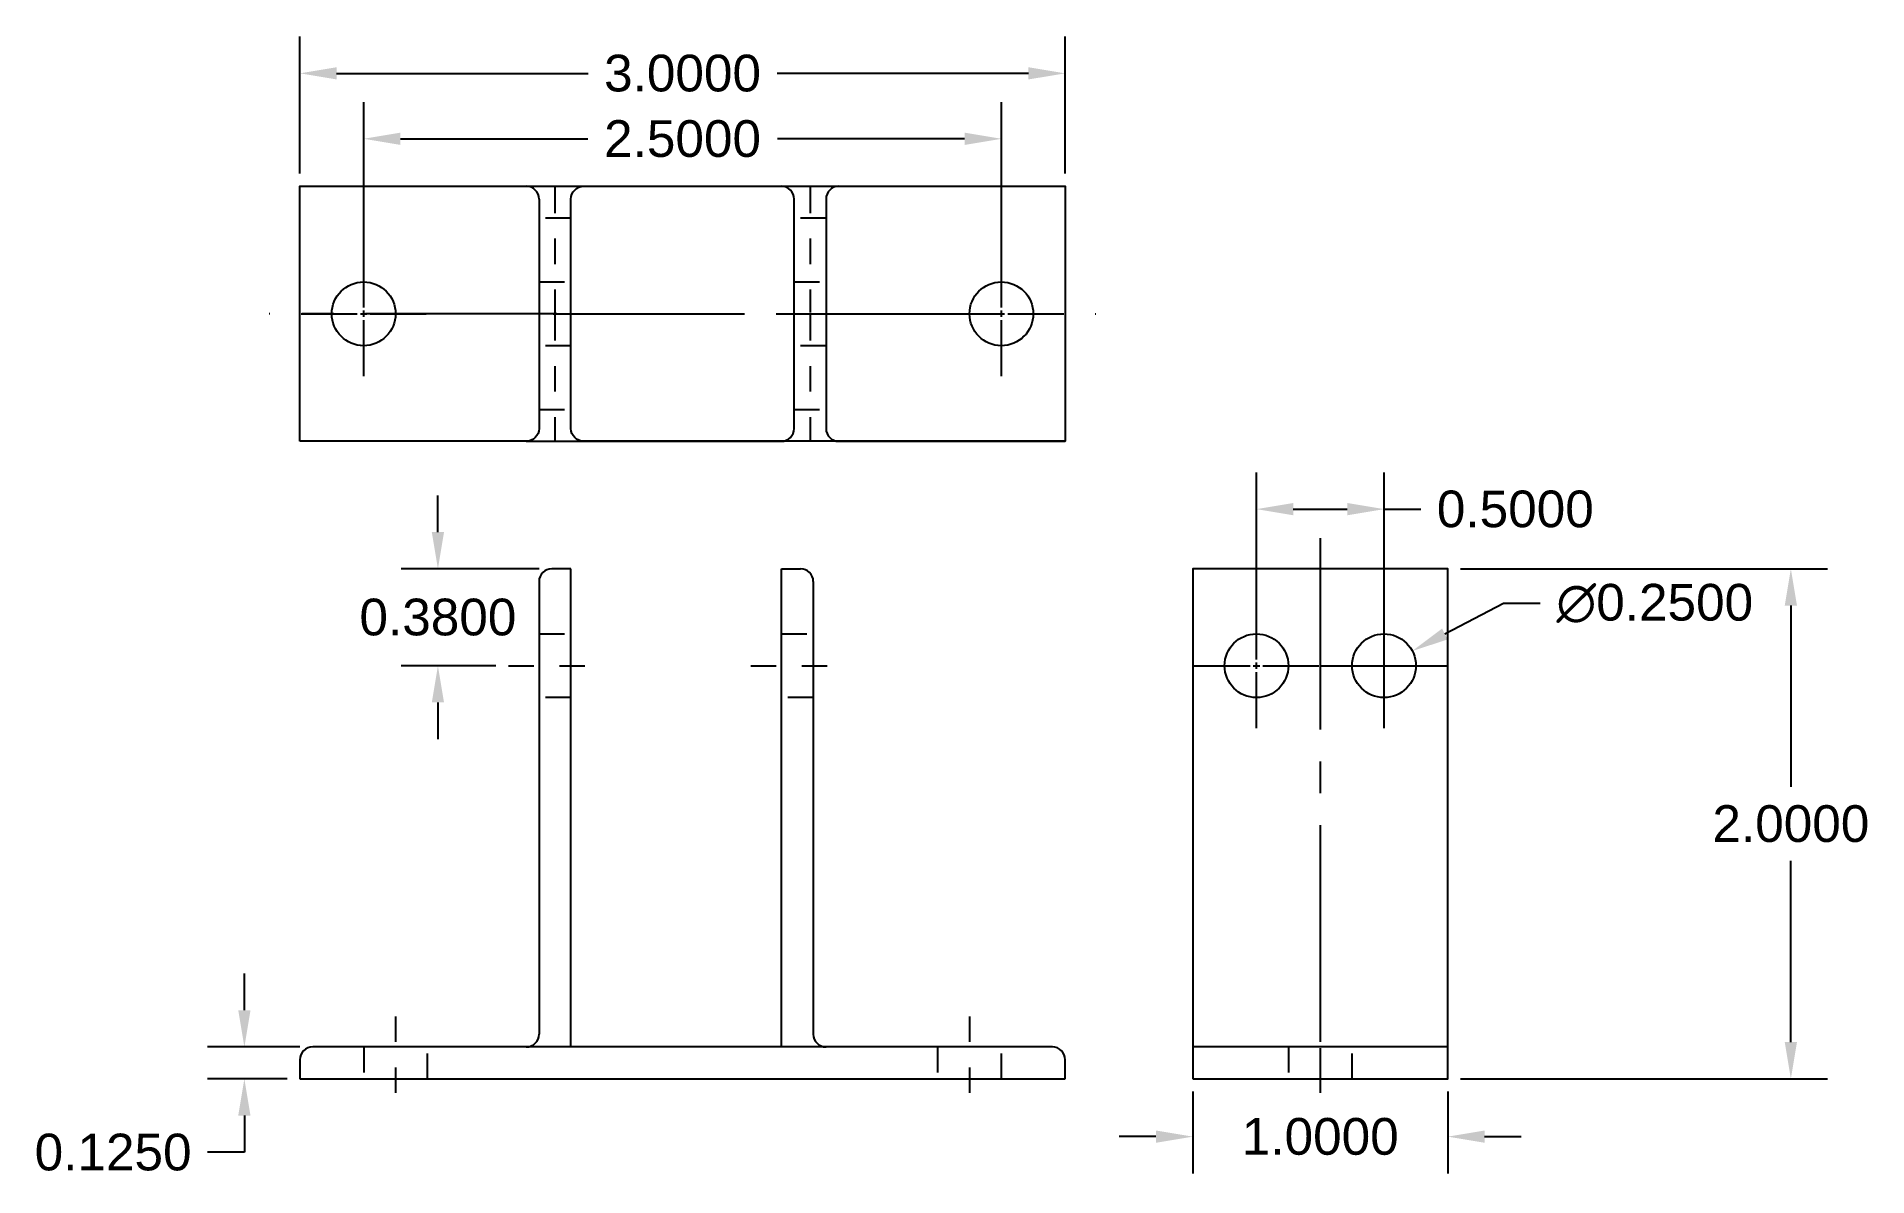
# Model space of a CAD drawing. Header units: inches. Extents: x -1.03 to 6.14, y -0.38 to 4.09.
import ezdxf

# ---------------------------------------------------------------- set-up
doc = ezdxf.new("R2010")
doc.units = ezdxf.units.IN
doc.header["$MEASUREMENT"] = 0
doc.linetypes.add('CENTER2', pattern=[1.125, 0.75, -0.125, 0.125, -0.125])
doc.linetypes.add('HIDDEN', pattern=[0.375, 0.25, -0.125])
doc.layers.add('hidden', color=7, linetype='HIDDEN')
doc.styles.get("Standard").update_dxf_attribs({"font": 'arial.ttf'})
doc.dimstyles.get("Standard").update_dxf_attribs({"dimscale": 0.8, "dimtxt": 0.18, "dimasz": 0.18, "dimexe": 0.18, "dimexo": 0.0625, "dimgap": 0.09, "dimtad": 0, "dimtih": 1, "dimtoh": 1, "dimdec": 4, "dimzin": 0, "dimdsep": 46, "dimtxsty": 'Standard', "dimcen": 0.09, "dimclrt": 4, "dimadec": 0, "dimazin": 0, "dimtfac": 1, "dimtdec": 4, "dimtofl": 0, "dimtmove": 0, "dimatfit": 3, "dimfxl": 1, "dimtolj": 1, "dimtzin": 0, "dimarcsym": 0})

# ---------------------------------------------------------------- blocks, each defined once
blk = doc.blocks.new('*U1')
at = {"layer": 'hidden', "color": 0, "linetype": 'CENTER2', "ltscale": 0.1, "transparency": 16777216}
blk.add_line((0, 0.1825), (0, -0.1825), dxfattribs=at)
blk = doc.blocks.new('*U2')
at = {"layer": 'hidden', "color": 0, "linetype": 'CENTER2', "ltscale": 0.1, "transparency": 16777216}
blk.add_line((0, 0.1825), (0, -0.1825), dxfattribs=at)
blk = doc.blocks.new('*U3')
at = {"layer": 'hidden', "color": 0, "linetype": 'CENTER2', "ltscale": 0.1, "transparency": 16777216}
blk.add_line((-0.1825, 0), (0.1825, 0), dxfattribs=at)
blk = doc.blocks.new('*U4')
at = {"layer": 'hidden', "color": 0, "linetype": 'CENTER2', "ltscale": 0.1, "transparency": 16777216}
blk.add_line((-0.1825, 0), (0.1825, 0), dxfattribs=at)
blk = doc.blocks.new('*U5')
at = {"layer": 'hidden', "color": 0, "linetype": 'CENTER2', "ltscale": 0.1, "transparency": 16777216}
blk.add_line((0, 0.1825), (0, -0.1825), dxfattribs=at)
blk = doc.blocks.new('*U6')
at = {"color": 0, "linetype": 'CENTER2', "ltscale": 0.1, "transparency": 16777216}
blk.add_line((0, 0.245), (0, -0.245), dxfattribs=at)
blk = doc.blocks.new('*U7')
at = {"color": 0, "linetype": 'CENTER2', "ltscale": 0.1, "transparency": 16777216}
blk.add_line((0, 0.245), (0, -0.245), dxfattribs=at)
blk = doc.blocks.new('*U8')
at = {"color": 0, "linetype": 'CENTER2', "ltscale": 0.1, "transparency": 16777216}
blk.add_line((0, 0.245), (0, -0.245), dxfattribs=at)
blk = doc.blocks.new('*U9')
at = {"color": 0, "linetype": 'CENTER2', "ltscale": 0.1, "transparency": 16777216}
blk.add_line((0, 0.245), (0, -0.245), dxfattribs=at)
blk = doc.blocks.new('*U10')
at = {"color": 0, "linetype": 'CENTER2', "transparency": 16777216}
blk.add_line((0, 1.12), (0, -1.12), dxfattribs=at)
blk = doc.blocks.new('*U11')
at = {"color": 0, "linetype": 'CENTER2', "transparency": 16777216}
blk.add_line((-0.5075, 0), (0.5075, 0), dxfattribs=at)
blk = doc.blocks.new('*U12')
at = {"color": 0, "linetype": 'CENTER2', "transparency": 16777216}
blk.add_line((-0.56375, 0), (0.56375, 0), dxfattribs=at)
blk = doc.blocks.new('*U13')
at = {"color": 0, "linetype": 'CENTER2', "transparency": 16777216}
blk.add_line((0.56375, 0), (-0.56375, 0), dxfattribs=at)
blk = doc.blocks.new('*U14')
at = {"color": 0, "linetype": 'CENTER2', "transparency": 16777216}
for p, q in [((0, 0.025), (0, 0.245)), ((-0.245, 0), (-0.025, 0)), ((0.025, 0), (0.245, 0)), ((0, -0.245), (0, -0.025))]:
    blk.add_line(p, q, dxfattribs=at)
at = {"color": 0, "linetype": 'Continuous', "transparency": 16777216}
for p, q in [((-0.0125, 0), (0.0125, 0)), ((0, -0.0125), (0, 0.0125))]:
    blk.add_line(p, q, dxfattribs=at)
blk = doc.blocks.new('*U15')
at = {"color": 0, "linetype": 'CENTER2', "transparency": 16777216}
for p, q in [((0, 0.025), (0, 0.245)), ((-0.245, 0), (-0.025, 0)), ((0.025, 0), (0.245, 0)), ((0, -0.245), (0, -0.025))]:
    blk.add_line(p, q, dxfattribs=at)
at = {"color": 0, "linetype": 'Continuous', "transparency": 16777216}
for p, q in [((-0.0125, 0), (0.0125, 0)), ((0, -0.0125), (0, 0.0125))]:
    blk.add_line(p, q, dxfattribs=at)
blk = doc.blocks.new('*U16')
at = {"color": 0, "linetype": 'CENTER2', "transparency": 16777216}
for p, q in [((0, 0.025), (0, 0.245)), ((-0.245, 0), (-0.025, 0)), ((0.025, 0), (0.245, 0)), ((0, -0.245), (0, -0.025))]:
    blk.add_line(p, q, dxfattribs=at)
at = {"color": 0, "linetype": 'Continuous', "transparency": 16777216}
for p, q in [((-0.0125, 0), (0.0125, 0)), ((0, -0.0125), (0, 0.0125))]:
    blk.add_line(p, q, dxfattribs=at)
blk = doc.blocks.new('*U17')
at = {"color": 0, "linetype": 'CENTER2', "transparency": 16777216}
for p, q in [((0, 0.025), (0, 0.245)), ((-0.245, 0), (-0.025, 0)), ((0.025, 0), (0.245, 0)), ((0, -0.245), (0, -0.025))]:
    blk.add_line(p, q, dxfattribs=at)
at = {"color": 0, "linetype": 'Continuous', "transparency": 16777216}
for p, q in [((-0.0125, 0), (0.0125, 0)), ((0, -0.0125), (0, 0.0125))]:
    blk.add_line(p, q, dxfattribs=at)
blk = doc.blocks.new('*D18')
at = {"color": 0, "lineweight": -2, "transparency": 16777216}
for p, q in [((0.25, 3.05), (0.25, 3.8302)), ((2.75, 3.05), (2.75, 3.8302)), ((0.394, 3.6862), (1.1281, 3.6862)), ((2.606, 3.6862), (1.8719, 3.6862))]:
    blk.add_line(p, q, dxfattribs=at)
at = {"color": 0, "transparency": 16777216}
for points in [[(0.394, 3.7102), (0.394, 3.6622), (0.25, 3.6862)], [(2.606, 3.7102), (2.606, 3.6622), (2.75, 3.6862)]]:
    blk.add_solid(points, dxfattribs=at)
at = {"layer": 'Defpoints', "color": 0, "transparency": 16777216}
for p in [(2.75, 3.6862), (0.25, 3), (2.75, 3)]:
    blk.add_point(p, dxfattribs=at)
at = {"color": 4, "transparency": 16777216, "insert": (1.5, 3.6862), "char_height": 0.144, "attachment_point": 5}
blk.add_mtext('\\A1;2.5000', dxfattribs=at)
blk = doc.blocks.new('*D19')
at = {"color": 0, "lineweight": -2, "transparency": 16777216}
for p, q in [((0, 3.55), (0, 4.0869)), ((3, 3.55), (3, 4.0869)), ((0.144, 3.9429), (1.1294, 3.9429)), ((2.856, 3.9429), (1.8706, 3.9429))]:
    blk.add_line(p, q, dxfattribs=at)
at = {"color": 0, "transparency": 16777216}
for points in [[(0.144, 3.9669), (0.144, 3.9189), (0, 3.9429)], [(2.856, 3.9669), (2.856, 3.9189), (3, 3.9429)]]:
    blk.add_solid(points, dxfattribs=at)
at = {"layer": 'Defpoints', "color": 0, "transparency": 16777216}
for p in [(3, 3.9429), (0, 3.5), (3, 3.5)]:
    blk.add_point(p, dxfattribs=at)
at = {"color": 4, "transparency": 16777216, "insert": (1.5, 3.9429), "char_height": 0.144, "attachment_point": 5}
blk.add_mtext('\\A1;3.0000', dxfattribs=at)
blk = doc.blocks.new('*D20')
at = {"color": 0, "lineweight": -2, "transparency": 16777216}
for p, q in [((4.7185, 1.8642), (4.4886, 1.7443)), ((4.8625, 1.8642), (4.7185, 1.8642)), ((4.25, 1.548), (4.25, 1.692)), ((4.178, 1.62), (4.322, 1.62))]:
    blk.add_line(p, q, dxfattribs=at)
at = {"color": 0, "transparency": 16777216}
blk.add_solid([(4.4775, 1.7656), (4.4996, 1.723), (4.3609, 1.6778)], dxfattribs=at)
at = {"layer": 'Defpoints', "color": 0, "transparency": 16777216}
for p in [(4.3609, 1.6778), (4.1391, 1.5622)]:
    blk.add_point(p, dxfattribs=at)
at = {"color": 4, "transparency": 16777216, "insert": (5.3115, 1.8642), "char_height": 0.144, "attachment_point": 5}
blk.add_mtext('\\A1;∅0.2500', dxfattribs=at)
blk = doc.blocks.new('*D21')
at = {"color": 0, "lineweight": -2, "transparency": 16777216}
for p, q in [((3.5, -0.05), (3.5, -0.3706)), ((4.5, -0.05), (4.5, -0.3706)), ((3.356, -0.2266), (3.212, -0.2266)), ((4.644, -0.2266), (4.788, -0.2266))]:
    blk.add_line(p, q, dxfattribs=at)
at = {"color": 0, "transparency": 16777216}
for points in [[(3.356, -0.2026), (3.356, -0.2506), (3.5, -0.2266)], [(4.644, -0.2026), (4.644, -0.2506), (4.5, -0.2266)]]:
    blk.add_solid(points, dxfattribs=at)
at = {"layer": 'Defpoints', "color": 0, "transparency": 16777216}
for p in [(3.5, 0), (4.5, 0), (4.5, -0.2266)]:
    blk.add_point(p, dxfattribs=at)
at = {"color": 4, "transparency": 16777216, "insert": (4, -0.2266), "char_height": 0.144, "attachment_point": 5}
blk.add_mtext('\\A1;1.0000', dxfattribs=at)
blk = doc.blocks.new('*D23')
at = {"color": 0, "lineweight": -2, "transparency": 16777216}
for p, q in [((-0.2177, 0.269), (-0.2177, 0.413)), ((0, 0.125), (-0.3617, 0.125)), ((-0.05, 0), (-0.3617, 0)), ((-0.2177, -0.144), (-0.2177, -0.288)), ((-0.2177, -0.288), (-0.3617, -0.288))]:
    blk.add_line(p, q, dxfattribs=at)
at = {"color": 0, "transparency": 16777216}
for points in [[(-0.2417, 0.269), (-0.1937, 0.269), (-0.2177, 0.125)], [(-0.2417, -0.144), (-0.1937, -0.144), (-0.2177, 0)]]:
    blk.add_solid(points, dxfattribs=at)
at = {"layer": 'Defpoints', "color": 0, "transparency": 16777216}
for p in [(0.05, 0.125), (0, 0), (-0.2177, 0)]:
    blk.add_point(p, dxfattribs=at)
at = {"color": 4, "transparency": 16777216, "insert": (-0.7323, -0.288), "char_height": 0.144, "attachment_point": 5}
blk.add_mtext('\\A1;0.1250', dxfattribs=at)
blk = doc.blocks.new('*D25')
at = {"color": 0, "lineweight": -2, "transparency": 16777216}
for p, q in [((3.75, 1.67), (3.75, 2.378)), ((4.25, 1.67), (4.25, 2.378)), ((3.894, 2.234), (4.106, 2.234)), ((4.25, 2.234), (4.394, 2.234))]:
    blk.add_line(p, q, dxfattribs=at)
at = {"color": 0, "transparency": 16777216}
for points in [[(3.894, 2.258), (3.894, 2.21), (3.75, 2.234)], [(4.106, 2.258), (4.106, 2.21), (4.25, 2.234)]]:
    blk.add_solid(points, dxfattribs=at)
at = {"layer": 'Defpoints', "color": 0, "transparency": 16777216}
for p in [(4.25, 2.234), (3.75, 1.62), (4.25, 1.62)]:
    blk.add_point(p, dxfattribs=at)
at = {"color": 4, "transparency": 16777216, "insert": (4.7647, 2.234), "char_height": 0.144, "attachment_point": 5}
blk.add_mtext('\\A1;0.5000', dxfattribs=at)
blk = doc.blocks.new('*D26')
at = {"color": 0, "lineweight": -2, "transparency": 16777216}
for p, q in [((0.541, 2.144), (0.541, 2.288)), ((0.9375, 2), (0.397, 2)), ((0.7675, 1.62), (0.397, 1.62)), ((0.541, 1.476), (0.541, 1.332))]:
    blk.add_line(p, q, dxfattribs=at)
at = {"color": 0, "transparency": 16777216}
for points in [[(0.517, 2.144), (0.565, 2.144), (0.541, 2)], [(0.517, 1.476), (0.565, 1.476), (0.541, 1.62)]]:
    blk.add_solid(points, dxfattribs=at)
at = {"layer": 'Defpoints', "color": 0, "transparency": 16777216}
for p in [(0.541, 2), (0.9875, 2), (0.8175, 1.62)]:
    blk.add_point(p, dxfattribs=at)
at = {"color": 4, "transparency": 16777216, "insert": (0.541, 1.81), "char_height": 0.144, "attachment_point": 5}
blk.add_mtext('\\A1;0.3800', dxfattribs=at)
blk = doc.blocks.new('*D27')
at = {"color": 0, "lineweight": -2, "transparency": 16777216}
for p, q in [((4.55, 2), (5.989, 2)), ((5.845, 1.856), (5.845, 1.1455)), ((5.845, 0.144), (5.845, 0.8545)), ((4.55, 0), (5.989, 0))]:
    blk.add_line(p, q, dxfattribs=at)
at = {"color": 0, "transparency": 16777216}
for points in [[(5.821, 1.856), (5.869, 1.856), (5.845, 2)], [(5.821, 0.144), (5.869, 0.144), (5.845, 0)]]:
    blk.add_solid(points, dxfattribs=at)
at = {"layer": 'Defpoints', "color": 0, "transparency": 16777216}
for p in [(4.5, 2), (4.5, 0), (5.845, 0)]:
    blk.add_point(p, dxfattribs=at)
at = {"color": 4, "transparency": 16777216, "insert": (5.845, 1), "char_height": 0.144, "attachment_point": 5}
blk.add_mtext('\\A1;2.0000', dxfattribs=at)

msp = doc.modelspace()

# ---------------------------------------------------------------- linework, layer by layer
for p, q in [((0, 3.5), (0.8875, 3.5)), ((1.1125, 3.5), (1.8875, 3.5)), ((2.0625, 3.45), (2.0625, 2.55)), ((2.1125, 3.5), (3, 3.5)), ((0.8875, 2.5), (1.1125, 2.5)), ((2.1125, 2.5), (3, 2.5)), ((0.9375, 1.95), (0.9375, 0.175)), ((1.0625, 2), (0.9875, 2)), ((1.0625, 0.125), (1.0625, 2)), ((1.8875, 0.125), (1.8875, 2)), ((1.8875, 2), (1.9625, 2)), ((2.0125, 1.95), (2.0125, 0.175)), ((0, 0.075), (0, 0)), ((0.8875, 0.125), (0.05, 0.125)), ((2.95, 0.125), (0.05, 0.125)), ((2.95, 0.125), (2.0625, 0.125)), ((3, 0), (3, 0.075)), ((4.5, 0.125), (3.5, 0.125)), ((3.5, 0.125), (3.5, 0)), ((4.5, 0), (4.5, 0.125)), ((0, 0), (3, 0))]:
    msp.add_line(p, q)
at = {"linetype": 'HIDDEN', "ltscale": 0.3}
for p, q in [((1.0625, 3.375), (0.9375, 3.375)), ((2.0625, 3.375), (1.9375, 3.375)), ((0.9375, 3.125), (1.0625, 3.125)), ((1.9375, 3.125), (2.0625, 3.125)), ((1.0625, 2.875), (0.9375, 2.875)), ((2.0625, 2.875), (1.9375, 2.875)), ((0.9375, 2.625), (1.0625, 2.625)), ((1.9375, 2.625), (2.0625, 2.625)), ((0.25, 0.125), (0.25, 0)), ((0.5, 0), (0.5, 0.125)), ((2.5, 0.125), (2.5, 0)), ((2.75, 0), (2.75, 0.125)), ((3.875, 0.125), (3.875, 0)), ((4.125, 0), (4.125, 0.125))]:
    msp.add_line(p, q, dxfattribs=at)
for points in [[(0, 2.5), (0, 3.5), (3, 3.5), (3, 2.5), (1.1125, 2.5, -0.4142136), (1.0625, 2.55), (1.0625, 3.45, -0.4142136), (1.1125, 3.5), (1.9375, 3.5)], [(0.9375, 3.45), (0.9375, 2.55, -0.4142136), (0.8875, 2.5), (0, 2.5)], [(1.1125, 2.5), (1.8875, 2.5, 0.4142136), (1.9375, 2.55), (1.9375, 3.45)]]:
    msp.add_lwpolyline(points, format="xyb")
for points in [[(1.9375, 3.5), (2.0625, 3.5)], [(2.0625, 3.45), (2.0625, 2.55)]]:
    msp.add_lwpolyline(points)
msp.add_lwpolyline([(3.5, 0), (4.5, 0), (4.5, 2), (3.5, 2)], close=True)
for centre in [(0.25, 3), (2.75, 3), (3.75, 1.62), (4.25, 1.62)]:
    msp.add_circle(centre, 0.125)
for centre, start, end in [((0.8875, 3.45), 0, 90), ((1.8875, 3.45), 0, 90), ((2.1125, 3.45), 90, 180), ((2.1125, 2.55), 180, 270), ((0.9875, 1.95), 90, 180), ((1.9625, 1.95), 0, 90), ((0.8875, 0.175), 270, 360), ((2.0625, 0.175), 180, 270), ((0.05, 0.075), 90, 180), ((2.95, 0.075), 0, 90)]:
    msp.add_arc(centre, 0.05, start, end)
at = {"layer": 'hidden', "linetype": 'HIDDEN', "ltscale": 0.2}
for p, q in [((0.9375, 1.745), (1.0625, 1.745)), ((1.8875, 1.745), (2.0125, 1.745)), ((1.0625, 1.495), (0.9375, 1.495)), ((2.0125, 1.495), (1.8875, 1.495))]:
    msp.add_line(p, q, dxfattribs=at)

# ---------------------------------------------------------------- block references
at = {"linetype": 'CENTER2', "ltscale": 0.1}
for name, p in [('*U6', (1, 3.25)), ('*U8', (2, 3.25)), ('*U7', (1, 2.75)), ('*U9', (2, 2.75))]:
    msp.add_blockref(name, p, dxfattribs=at)
at = {"linetype": 'CENTER2'}
for name, p in [('*U16', (0.25, 3)), ('*U17', (2.75, 3)), ('*U13', (0.44375, 3)), ('*U11', (1.5, 3)), ('*U12', (2.55625, 3)), ('*U10', (4, 1)), ('*U14', (3.75, 1.62)), ('*U15', (4.25, 1.62))]:
    msp.add_blockref(name, p, dxfattribs=at)
at = {"layer": 'hidden', "linetype": 'CENTER2', "ltscale": 0.1}
for name, p in [('*U3', (1, 1.62)), ('*U4', (1.95, 1.62)), ('*U1', (0.375, 0.0625)), ('*U2', (2.625, 0.0625)), ('*U5', (4, 0.0625))]:
    msp.add_blockref(name, p, dxfattribs=at)

# ---------------------------------------------------------------- dimensions: what is measured, and where the dimension line sits
for base, p1, p2, picture, middle in [((3, 3.94292), (0, 3.5), (3, 3.5), '*D19', (1.5, 3.94292)), ((2.75, 3.68621), (0.25, 3), (2.75, 3), '*D18', (1.5, 3.68621)), ((4.25, 2.23404), (3.75, 1.62), (4.25, 1.62), '*D25', (4.76466, 2.23404)), ((4.5, -0.22658), (3.5, 0), (4.5, 0), '*D21', (4, -0.22658))]:
    dim = msp.add_linear_dim(base=base, p1=p1, p2=p2, dimstyle='Standard')
    dim.commit()
    dim.dimension.update_dxf_attribs({"geometry": picture, "text_midpoint": middle})
for base, p1, p2, picture, middle in [((0.54102, 2), (0.8175, 1.62), (0.9875, 2), '*D26', (0.54102, 1.81)), ((5.84504, 0), (4.5, 2), (4.5, 0), '*D27', (5.84504, 1)), ((-0.21767, 0), (0.05, 0.125), (0, 0), '*D23', (-0.73233, -0.288))]:
    dim = msp.add_linear_dim(base=base, p1=p1, p2=p2, angle=90, dimstyle='Standard')
    dim.commit()
    dim.dimension.update_dxf_attribs({"geometry": picture, "text_midpoint": middle})
dim = msp.add_diameter_dim_2p(p1=(4.13915, 1.56224), p2=(4.36085, 1.67776), dimstyle='Standard')
dim.commit()
dim.dimension.update_dxf_attribs({"geometry": '*D20', "text_midpoint": (5.31153, 1.86415), "dimtype": 163})

doc.saveas('drawing.dxf')
